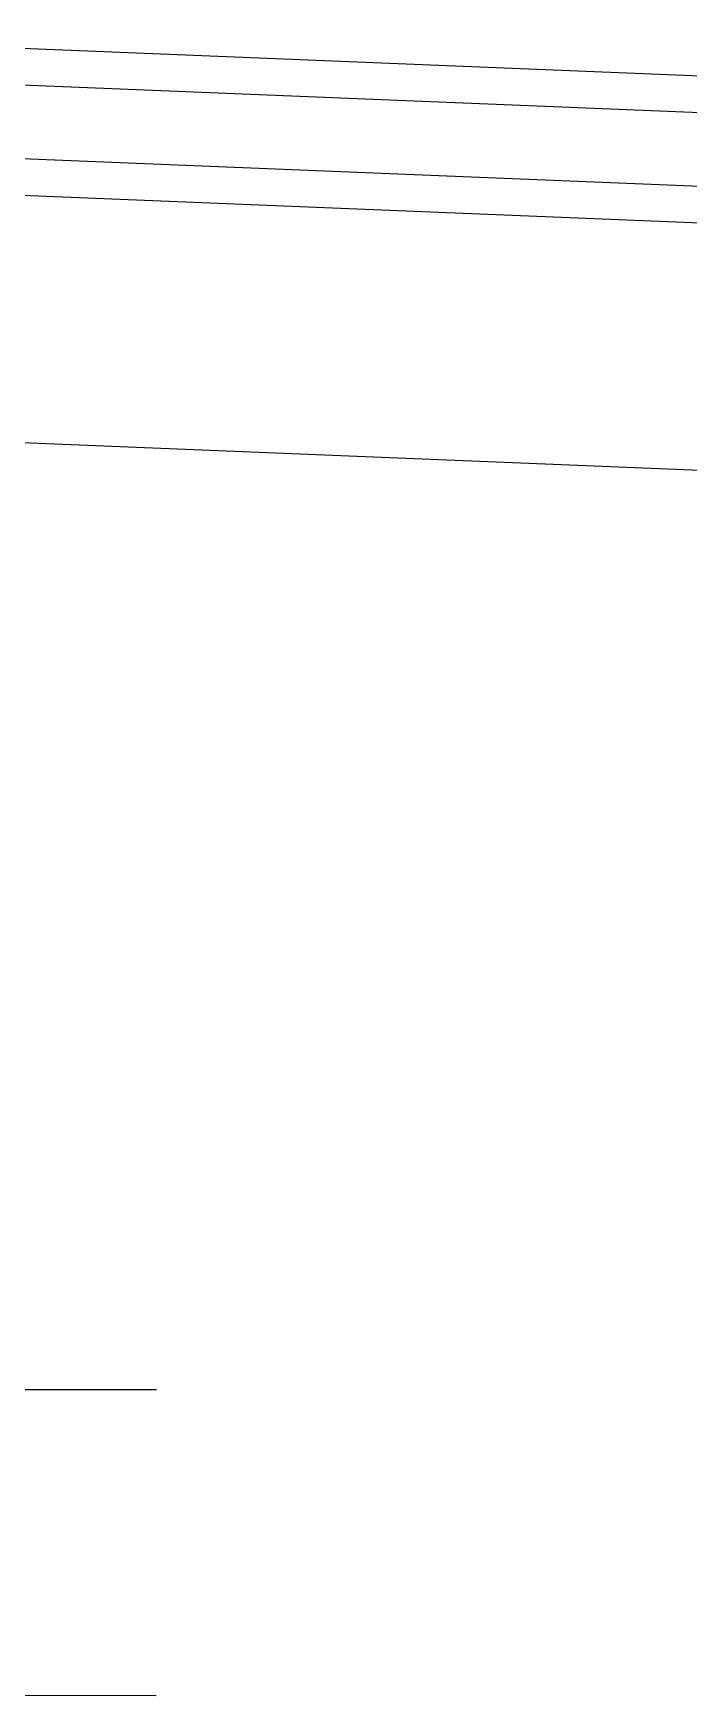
# Model space of a CAD drawing. Header units: millimetres. Extents: x 62878 to 70819, y -67946 to -61850.
# Drawn here: x 66146.74 to 66157.47, y -61882.68 to -61855.45 of the extents above; entities that cross this region are included whole.
import ezdxf

# ---------------------------------------------------------------- set-up
doc = ezdxf.new("R2010")
doc.units = ezdxf.units.MM
doc.linetypes.add('HIDDEN', pattern=[0.375, 0.25, -0.125])
doc.layers.add('DOGRAMA', color=171, linetype='Continuous', lineweight=0)
doc.layers.add('DUV.ALÇ.-yeni', color=20, linetype='Continuous', lineweight=25)

msp = doc.modelspace()

# ---------------------------------------------------------------- linework, layer by layer
at = {"layer": 'DOGRAMA', "lineweight": -2}
for p, q in [((66140.54147001478, -61855.44922414537), (66190.48387722447, -61857.48132524265)), ((66140.41715954177, -61856.04466256057), (66190.45467843252, -61858.08063364655)), ((66142.84632286163, -61857.34449545953), (66190.39628085222, -61859.27925045457)), ((66142.82192971196, -61857.94399939969), (66190.36708205937, -61859.8785588584)), ((66143.45702109096, -61862.0131834629), (66190.17047686943, -61863.91390211176))]:
    msp.add_line(p, q, dxfattribs=at)
at = {"layer": 'DUV.ALÇ.-yeni', "linetype": 'HIDDEN', "ltscale": 75}
for p, q in [((65426.88257054253, -61877.20542873688), (66240.41246883164, -61877.68313121442)), ((65426.87963455705, -61882.20542787485), (66240.40953284613, -61882.68313035241))]:
    msp.add_line(p, q, dxfattribs=at)

doc.saveas('drawing.dxf')
